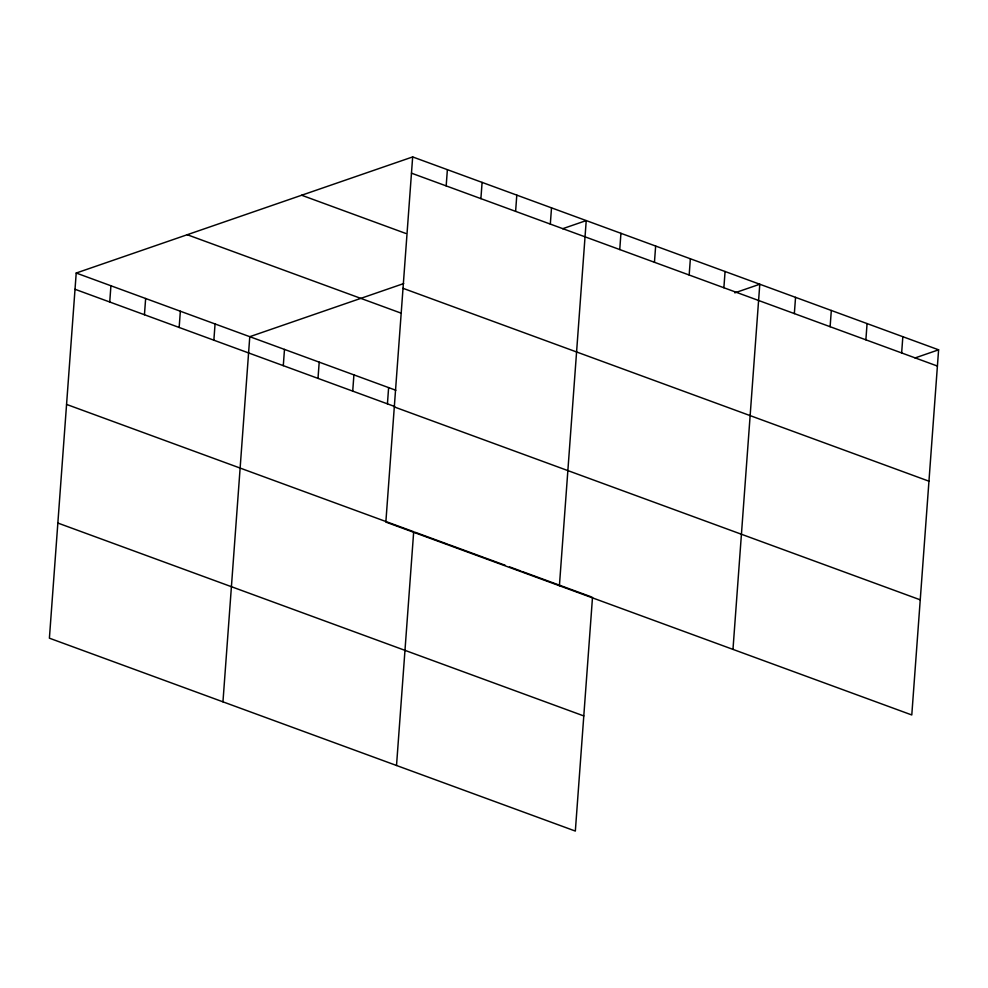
<?xml version="1.0" encoding="UTF-8"?>
<svg xmlns="http://www.w3.org/2000/svg" width="988" height="988" viewBox="0 0 988 988"><rect width="100%" height="100%" fill="white"/><g stroke="black" fill="none" stroke-linecap="round" stroke-linejoin="round"><path stroke-width="1.48" d="M412.663 156.931L385.851 522.084L911.788 714.966L938.6 349.814L412.663 156.931L76.212 273.034L49.4 638.186L575.337 831.069L592.504 597.295M109.73 302.007L110.928 285.767M144.446 314.74L145.644 298.5M179.161 327.46L180.347 311.22M213.865 340.193L215.063 323.953M222.955 701.838L249.779 336.686L403.697 283.568M283.297 365.659L284.482 349.419M318 378.392L319.198 362.151M352.716 391.125L353.914 374.872M387.432 403.845L388.617 387.605M396.521 765.49L413.688 531.717L66.567 404.413M446.181 185.905L447.379 169.664M480.897 198.637L482.095 182.397M515.613 211.358L516.798 195.118M550.316 224.091L551.514 207.851M559.406 585.736L586.23 220.583L562.629 228.722M619.748 249.556L620.933 233.316M654.451 262.289L655.649 246.049M689.167 275.022L690.365 258.77M723.883 287.743L725.069 271.502M732.973 649.388L759.784 284.235L734.8 292.856M794.352 313.591L795.55 297.351M830.118 326.707L831.316 310.467M865.883 339.823L867.069 323.582M901.649 352.938L902.834 336.698M915.012 357.965L938.6 349.814M411.477 173.172L937.402 366.054M301.636 195.241L405.772 233.44M403.018 288.311L928.955 481.193M187.238 234.724L401.301 313.221M76.212 273.034L395.855 390.26M75.026 289.274L394.657 406.5M394.311 406.945L920.236 599.827M415.108 532.248L448.021 544.314M449.441 544.833L483.774 557.43M485.207 557.948L505.239 565.297M509.524 566.865L520.972 571.064M522.405 571.595L591.071 596.777M57.86 523.047L583.784 715.93"/></g></svg>
